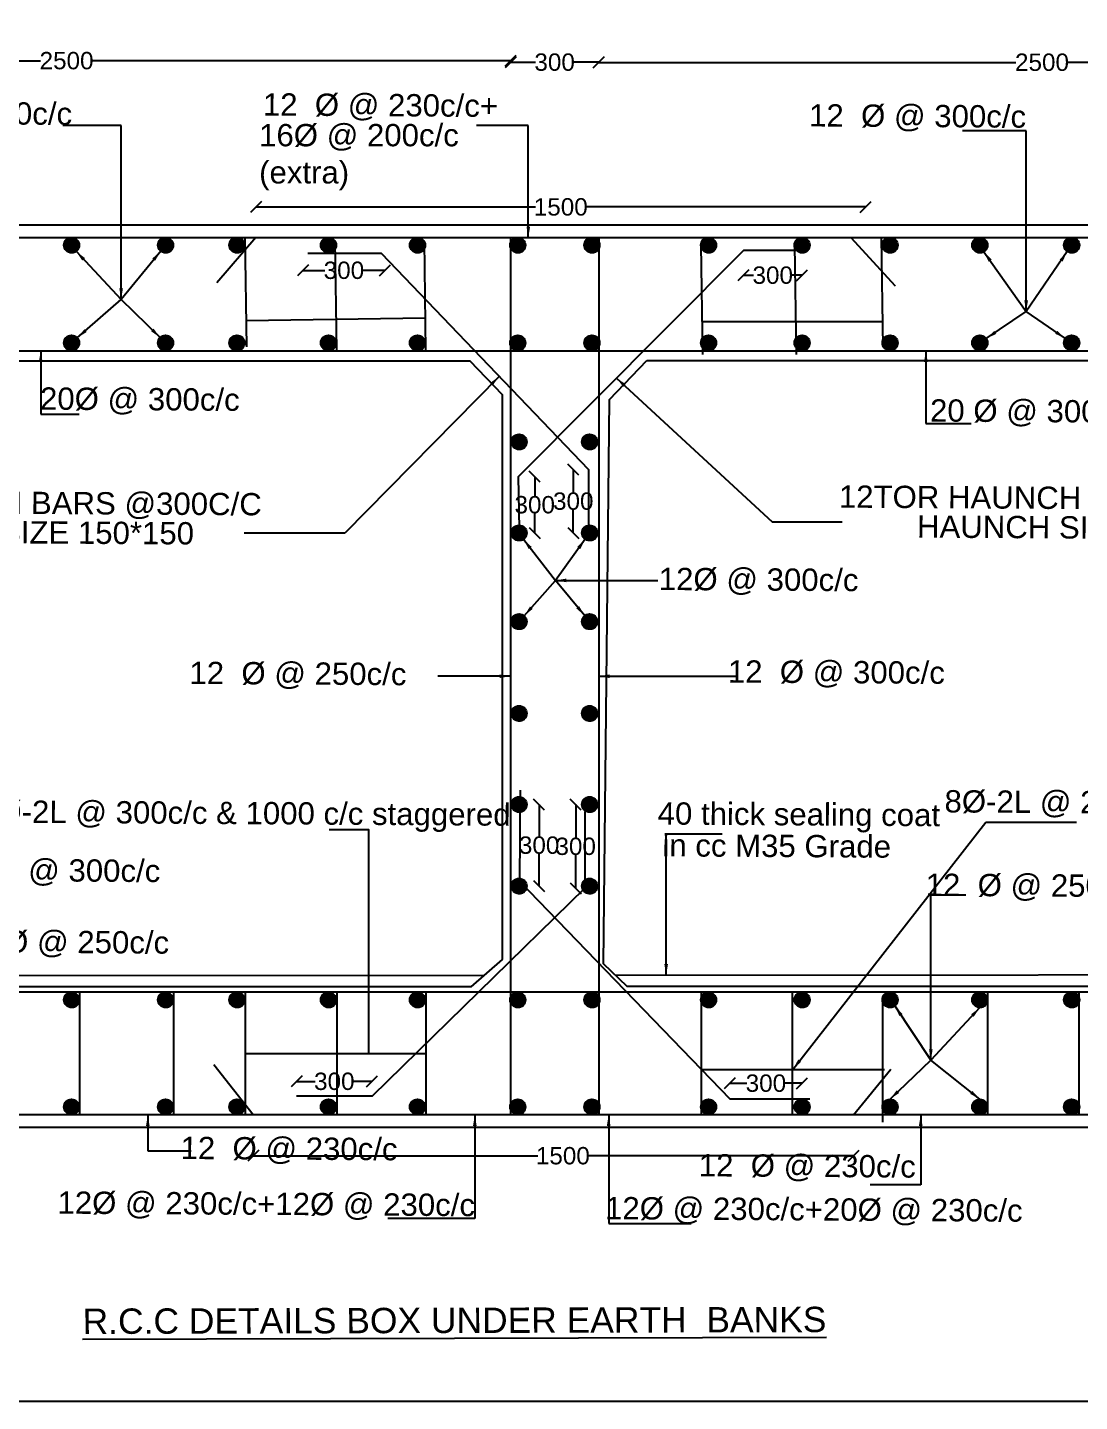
# Model space of a CAD drawing. Header units: millimetres. Extents: x 5124 to 6568637, y 2311 to 91879094.
# Drawn here: x 3689499 to 3698591, y 45934530 to 45946404 of the extents above; entities that cross this region are included whole.
import ezdxf

# ---------------------------------------------------------------- set-up
doc = ezdxf.new("R2010")
doc.units = ezdxf.units.MM
doc.header["$MEASUREMENT"] = 0
for name, color, linetype in [('DIMENSION', 7, 'Continuous'), ('DRAWING', 7, 'Continuous'), ('TEXT', 7, 'Continuous')]:
    doc.layers.add(name, color=color, linetype=linetype)
doc.styles.get("Standard").update_dxf_attribs({"font": 'arial.ttf', "height": 150})
doc.dimstyles.get("Standard").update_dxf_attribs({"dimtxt": 200, "dimasz": 110, "dimexe": 0.18, "dimexo": 0.0625, "dimgap": 0.09, "dimtad": 0, "dimtih": 1, "dimtoh": 1, "dimdec": 0, "dimzin": 0, "dimdsep": 46, "dimtxsty": 'Standard', "dimblk": 'OBLIQUE', "dimcen": 0.09, "dimse1": 1, "dimse2": 1, "dimadec": 0, "dimazin": 0, "dimtfac": 1, "dimtdec": 0, "dimtofl": 0, "dimtmove": 0, "dimatfit": 3, "dimfxl": 1, "dimtolj": 1, "dimtzin": 0, "dimarcsym": 0})

# ---------------------------------------------------------------- blocks, each defined once
blk = doc.blocks.new('_Oblique')
at = {"color": 0, "linetype": 'ByBlock', "lineweight": -2}
blk.add_line((-0.5, -0.5), (0.5, 0.5), dxfattribs=at)
blk = doc.blocks.new('*D100')
at = {"layer": 'Defpoints', "color": 0}
for p in [(3693674, 45946117), (3686000, 45944589), (3693674, 45944589)]:
    blk.add_point(p, dxfattribs=at)
at = {"layer": 'DIMENSION', "color": 0, "lineweight": -2}
for p, q in [((3686000, 45946117), (3689612, 45946117)), ((3693674, 45946117), (3690062, 45946117))]:
    blk.add_line(p, q, dxfattribs=at)
at = {"layer": 'DIMENSION', "color": 0, "lineweight": -2, "xscale": 95, "yscale": 95, "zscale": 95, "rotation": 180}
blk.add_blockref('_Oblique', (3686000, 45946117), dxfattribs=at)
at = {"layer": 'DIMENSION', "color": 0, "lineweight": -2, "xscale": 95, "yscale": 95, "zscale": 95}
blk.add_blockref('_Oblique', (3693674, 45946117), dxfattribs=at)
at = {"layer": 'DIMENSION', "color": 0, "insert": (3689837, 45946117), "char_height": 150, "attachment_point": 5}
blk.add_mtext('\\A1;2500', dxfattribs=at)
blk = doc.blocks.new('*D101')
at = {"layer": 'Defpoints', "color": 0}
for p in [(3694436, 45946104), (3693674, 45944589), (3694436, 45944589)]:
    blk.add_point(p, dxfattribs=at)
at = {"layer": 'DIMENSION', "color": 0, "lineweight": -2}
for p, q in [((3693674, 45946104), (3693889, 45946104)), ((3694436, 45946104), (3694220, 45946104))]:
    blk.add_line(p, q, dxfattribs=at)
at = {"layer": 'DIMENSION', "color": 0, "lineweight": -2, "xscale": 95, "yscale": 95, "zscale": 95, "rotation": 180}
blk.add_blockref('_Oblique', (3693674, 45946104), dxfattribs=at)
at = {"layer": 'DIMENSION', "color": 0, "lineweight": -2, "xscale": 95, "yscale": 95, "zscale": 95}
blk.add_blockref('_Oblique', (3694436, 45946104), dxfattribs=at)
at = {"layer": 'DIMENSION', "color": 0, "insert": (3694055, 45946104), "char_height": 150, "attachment_point": 5}
blk.add_mtext('\\A1;300', dxfattribs=at)
blk = doc.blocks.new('*D102')
at = {"layer": 'Defpoints', "color": 0}
for p in [(3702098, 45946103), (3702098, 45944589), (3694436, 45944555)]:
    blk.add_point(p, dxfattribs=at)
at = {"layer": 'DIMENSION', "color": 0, "lineweight": -2}
for p, q in [((3694436, 45946103), (3698042, 45946103)), ((3702098, 45946103), (3698492, 45946103))]:
    blk.add_line(p, q, dxfattribs=at)
at = {"layer": 'DIMENSION', "color": 0, "lineweight": -2, "xscale": 95, "yscale": 95, "zscale": 95, "rotation": 180}
blk.add_blockref('_Oblique', (3694436, 45946103), dxfattribs=at)
at = {"layer": 'DIMENSION', "color": 0, "lineweight": -2, "xscale": 95, "yscale": 95, "zscale": 95}
blk.add_blockref('_Oblique', (3702098, 45946103), dxfattribs=at)
at = {"layer": 'DIMENSION', "color": 0, "insert": (3698267, 45946103), "char_height": 150, "attachment_point": 5}
blk.add_mtext('\\A1;2500', dxfattribs=at)
blk = doc.blocks.new('*D103')
at = {"layer": 'Defpoints', "color": 0}
for p in [(3696742, 45944853), (3691474, 45944589), (3696742, 45944589)]:
    blk.add_point(p, dxfattribs=at)
at = {"layer": 'DIMENSION', "color": 0, "lineweight": -2}
for p, q in [((3691474, 45944853), (3693891, 45944853)), ((3696742, 45944853), (3694325, 45944853))]:
    blk.add_line(p, q, dxfattribs=at)
at = {"layer": 'DIMENSION', "color": 0, "lineweight": -2, "xscale": 95, "yscale": 95, "zscale": 95, "rotation": 180}
blk.add_blockref('_Oblique', (3691474, 45944853), dxfattribs=at)
at = {"layer": 'DIMENSION', "color": 0, "lineweight": -2, "xscale": 95, "yscale": 95, "zscale": 95}
blk.add_blockref('_Oblique', (3696742, 45944853), dxfattribs=at)
at = {"layer": 'DIMENSION', "color": 0, "insert": (3694108, 45944853), "char_height": 150, "attachment_point": 5}
blk.add_mtext('\\A1;1500', dxfattribs=at)
blk = doc.blocks.new('*D104')
at = {"layer": 'Defpoints', "color": 0}
for p in [(3695686, 45944478), (3696194, 45944457), (3695686, 45944263)]:
    blk.add_point(p, dxfattribs=at)
at = {"layer": 'DIMENSION', "color": 0, "lineweight": -2}
for p, q in [((3695686, 45944263), (3695775, 45944263)), ((3696194, 45944263), (3696106, 45944263))]:
    blk.add_line(p, q, dxfattribs=at)
at = {"layer": 'DIMENSION', "color": 0, "lineweight": -2, "xscale": 95, "yscale": 95, "zscale": 95, "rotation": 180}
blk.add_blockref('_Oblique', (3695686, 45944263), dxfattribs=at)
at = {"layer": 'DIMENSION', "color": 0, "lineweight": -2, "xscale": 95, "yscale": 95, "zscale": 95}
blk.add_blockref('_Oblique', (3696194, 45944263), dxfattribs=at)
at = {"layer": 'DIMENSION', "color": 0, "insert": (3695940, 45944263), "char_height": 150, "attachment_point": 5}
blk.add_mtext('\\A1;300', dxfattribs=at)
blk = doc.blocks.new('*D105')
at = {"layer": 'Defpoints', "color": 0}
for p in [(3691879, 45944443), (3692590, 45944417), (3692590, 45944305)]:
    blk.add_point(p, dxfattribs=at)
at = {"layer": 'DIMENSION', "color": 0, "lineweight": -2}
for p, q in [((3691879, 45944305), (3692069, 45944305)), ((3692590, 45944305), (3692400, 45944305))]:
    blk.add_line(p, q, dxfattribs=at)
at = {"layer": 'DIMENSION', "color": 0, "lineweight": -2, "xscale": 95, "yscale": 95, "zscale": 95, "rotation": 180}
blk.add_blockref('_Oblique', (3691879, 45944305), dxfattribs=at)
at = {"layer": 'DIMENSION', "color": 0, "lineweight": -2, "xscale": 95, "yscale": 95, "zscale": 95}
blk.add_blockref('_Oblique', (3692590, 45944305), dxfattribs=at)
at = {"layer": 'DIMENSION', "color": 0, "insert": (3692234, 45944305), "char_height": 150, "attachment_point": 5}
blk.add_mtext('\\A1;300', dxfattribs=at)
blk = doc.blocks.new('*D110')
at = {"layer": 'Defpoints', "color": 0}
for p in [(3691825, 45937296), (3691825, 45937168), (3692477, 45937168)]:
    blk.add_point(p, dxfattribs=at)
at = {"layer": 'DIMENSION', "color": 0, "lineweight": -2}
for p, q in [((3691825, 45937296), (3691985, 45937296)), ((3692477, 45937296), (3692316, 45937296))]:
    blk.add_line(p, q, dxfattribs=at)
at = {"layer": 'DIMENSION', "color": 0, "lineweight": -2, "xscale": 95, "yscale": 95, "zscale": 95, "rotation": 180}
blk.add_blockref('_Oblique', (3691825, 45937296), dxfattribs=at)
at = {"layer": 'DIMENSION', "color": 0, "lineweight": -2, "xscale": 95, "yscale": 95, "zscale": 95}
blk.add_blockref('_Oblique', (3692477, 45937296), dxfattribs=at)
at = {"layer": 'DIMENSION', "color": 0, "insert": (3692151, 45937296), "char_height": 150, "attachment_point": 5}
blk.add_mtext('\\A1;300', dxfattribs=at)
blk = doc.blocks.new('*D111')
at = {"layer": 'Defpoints', "color": 0}
for p in [(3693747, 45939689), (3693747, 45938984), (3693921, 45938984)]:
    blk.add_point(p, dxfattribs=at)
at = {"layer": 'DIMENSION', "color": 0, "lineweight": -2}
for p, q in [((3693921, 45939689), (3693921, 45939413)), ((3693921, 45938984), (3693921, 45939260))]:
    blk.add_line(p, q, dxfattribs=at)
at = {"layer": 'DIMENSION', "color": 0, "lineweight": -2, "xscale": 95, "yscale": 95, "zscale": 95}
for p, rotation in [((3693921, 45939689), 90), ((3693921, 45938984), 270)]:
    blk.add_blockref('_Oblique', p, dxfattribs=dict(at, rotation=rotation))
at = {"layer": 'DIMENSION', "color": 0, "insert": (3693921, 45939337), "char_height": 150, "attachment_point": 5}
blk.add_mtext('\\A1;300', dxfattribs=at)
blk = doc.blocks.new('*D112')
at = {"layer": 'Defpoints', "color": 0}
for p in [(3694237, 45939689), (3694358, 45939689), (3694317, 45938965)]:
    blk.add_point(p, dxfattribs=at)
at = {"layer": 'DIMENSION', "color": 0, "lineweight": -2}
for p, q in [((3694237, 45939689), (3694237, 45939404)), ((3694237, 45938965), (3694237, 45939251))]:
    blk.add_line(p, q, dxfattribs=at)
at = {"layer": 'DIMENSION', "color": 0, "lineweight": -2, "xscale": 95, "yscale": 95, "zscale": 95}
for p, rotation in [((3694237, 45939689), 90), ((3694237, 45938965), 270)]:
    blk.add_blockref('_Oblique', p, dxfattribs=dict(at, rotation=rotation))
at = {"layer": 'DIMENSION', "color": 0, "insert": (3694237, 45939327), "char_height": 150, "attachment_point": 5}
blk.add_mtext('\\A1;300', dxfattribs=at)
blk = doc.blocks.new('*D113')
at = {"layer": 'Defpoints', "color": 0}
for p in [(3693741, 45942522), (3693883, 45942522), (3693747, 45942036)]:
    blk.add_point(p, dxfattribs=at)
at = {"layer": 'DIMENSION', "color": 0, "lineweight": -2}
for p, q in [((3693883, 45942522), (3693883, 45942356)), ((3693883, 45942036), (3693883, 45942202))]:
    blk.add_line(p, q, dxfattribs=at)
at = {"layer": 'DIMENSION', "color": 0, "lineweight": -2, "xscale": 95, "yscale": 95, "zscale": 95}
for p, rotation in [((3693883, 45942522), 90), ((3693883, 45942036), 270)]:
    blk.add_blockref('_Oblique', p, dxfattribs=dict(at, rotation=rotation))
at = {"layer": 'DIMENSION', "color": 0, "insert": (3693883, 45942279), "char_height": 150, "attachment_point": 5}
blk.add_mtext('\\A1;300', dxfattribs=at)
blk = doc.blocks.new('*D114')
at = {"layer": 'Defpoints', "color": 0}
for p in [(3694347, 45942583), (3694216, 45942036), (3694358, 45942036)]:
    blk.add_point(p, dxfattribs=at)
at = {"layer": 'DIMENSION', "color": 0, "lineweight": -2}
for p, q in [((3694216, 45942583), (3694216, 45942386)), ((3694216, 45942036), (3694216, 45942233))]:
    blk.add_line(p, q, dxfattribs=at)
at = {"layer": 'DIMENSION', "color": 0, "lineweight": -2, "xscale": 95, "yscale": 95, "zscale": 95}
for p, rotation in [((3694216, 45942583), 90), ((3694216, 45942036), 270)]:
    blk.add_blockref('_Oblique', p, dxfattribs=dict(at, rotation=rotation))
at = {"layer": 'DIMENSION', "color": 0, "insert": (3694216, 45942310), "char_height": 150, "attachment_point": 5}
blk.add_mtext('\\A1;300', dxfattribs=at)
blk = doc.blocks.new('*D121')
at = {"layer": 'Defpoints', "color": 0}
for p in [(3691451, 45937006), (3696639, 45937006), (3696639, 45936653)]:
    blk.add_point(p, dxfattribs=at)
at = {"layer": 'DIMENSION', "color": 0, "lineweight": -2}
for p, q in [((3691451, 45936653), (3693909, 45936653)), ((3696639, 45936653), (3694343, 45936653))]:
    blk.add_line(p, q, dxfattribs=at)
at = {"layer": 'DIMENSION', "color": 0, "lineweight": -2, "xscale": 95, "yscale": 95, "zscale": 95, "rotation": 180}
blk.add_blockref('_Oblique', (3691451, 45936653), dxfattribs=at)
at = {"layer": 'DIMENSION', "color": 0, "lineweight": -2, "xscale": 95, "yscale": 95, "zscale": 95}
blk.add_blockref('_Oblique', (3696639, 45936653), dxfattribs=at)
at = {"layer": 'DIMENSION', "color": 0, "insert": (3694126, 45936653), "char_height": 150, "attachment_point": 5}
blk.add_mtext('\\A1;1500', dxfattribs=at)
blk = doc.blocks.new('*D122')
at = {"layer": 'Defpoints', "color": 0}
for p in [(3696194, 45937280), (3695568, 45937146), (3696194, 45937142)]:
    blk.add_point(p, dxfattribs=at)
at = {"layer": 'DIMENSION', "color": 0, "lineweight": -2}
for p, q in [((3695568, 45937280), (3695716, 45937280)), ((3696194, 45937280), (3696047, 45937280))]:
    blk.add_line(p, q, dxfattribs=at)
at = {"layer": 'DIMENSION', "color": 0, "lineweight": -2, "xscale": 95, "yscale": 95, "zscale": 95, "rotation": 180}
blk.add_blockref('_Oblique', (3695568, 45937280), dxfattribs=at)
at = {"layer": 'DIMENSION', "color": 0, "lineweight": -2, "xscale": 95, "yscale": 95, "zscale": 95}
blk.add_blockref('_Oblique', (3696194, 45937280), dxfattribs=at)
at = {"layer": 'DIMENSION', "color": 0, "insert": (3695881, 45937280), "char_height": 150, "attachment_point": 5}
blk.add_mtext('\\A1;300', dxfattribs=at)

msp = doc.modelspace()

# ---------------------------------------------------------------- hatches: boundary and pattern name
at = {"layer": 'DRAWING'}
h = msp.add_hatch(dxfattribs=at)
h.set_pattern_fill('ANSI31', color=256, scale=0.876398, style=0)
h.set_pattern_definition([(45, (540004.77202, 5678433.14247), (-0.0774633425862, 0.0774633425862), [])])
h.paths.add_polyline_path([(3689946.5, 45944523.1, 0.9586945), (3689814, 45944528.7), (3689814, 45944517.5, 0.9586945)])
h = msp.add_hatch(dxfattribs=at)
h.set_pattern_fill('ANSI31', color=256, scale=0.876398, style=0)
h.set_pattern_definition([(45, (540817.26025, 5678433.14247), (-0.0774633425862, 0.0774633425862), [])])
h.paths.add_polyline_path([(3690759, 45944523.1, 0.9586945), (3690626.5, 45944528.7), (3690626.5, 45944517.5, 0.9586945)])
h = msp.add_hatch(dxfattribs=at)
h.set_pattern_fill('ANSI31', color=256, scale=0.876398, style=0)
h.set_pattern_definition([(45, (541434.11709, 5678433.14247), (-0.0774633425862, 0.0774633425862), [])])
h.paths.add_polyline_path([(3691375.9, 45944523.1, 0.9586945), (3691243.4, 45944528.7), (3691243.4, 45944517.5, 0.9586945)])
h = msp.add_hatch(dxfattribs=at)
h.set_pattern_fill('ANSI31', color=256, scale=0.876398, style=0)
h.set_pattern_definition([(45, (542225.50659, 5678433.14247), (-0.0774633425862, 0.0774633425862), [])])
h.paths.add_polyline_path([(3692167.3, 45944523.1, 0.9586945), (3692034.7, 45944528.7), (3692034.7, 45944517.5, 0.9586945)])
h = msp.add_hatch(dxfattribs=at)
h.set_pattern_fill('ANSI31', color=256, scale=0.876398, style=0)
h.set_pattern_definition([(45, (542994.42407, 5678433.14247), (-0.0774633425862, 0.0774633425862), [])])
h.paths.add_polyline_path([(3692936.2, 45944523.1, 0.9586945), (3692803.7, 45944528.7), (3692803.7, 45944517.5, 0.9586945)])
h = msp.add_hatch(dxfattribs=at)
h.set_pattern_fill('ANSI31', color=256, scale=0.876398, style=0)
h.set_pattern_definition([(45, (543861.09483, 5678433.14247), (-0.0774633425862, 0.0774633425862), [])])
h.paths.add_polyline_path([(3693802.9, 45944523.1, 0.9586945), (3693670.3, 45944528.7), (3693670.3, 45944517.5, 0.9586945)])
h = msp.add_hatch(dxfattribs=at)
h.set_pattern_fill('ANSI31', color=256, scale=0.876398, style=0)
h.set_pattern_definition([(45, (544502.04667, 5678433.14247), (-0.0774633425862, 0.0774633425862), [])])
h.paths.add_polyline_path([(3694443.8, 45944523.1, 0.9586945), (3694311.3, 45944528.7), (3694311.3, 45944517.5, 0.9586945)])
h = msp.add_hatch(dxfattribs=at)
h.set_pattern_fill('ANSI31', color=256, scale=0.876398, style=0)
h.set_pattern_definition([(45, (545509.79174, 5678433.14247), (-0.0774633425862, 0.0774633425862), [])])
h.paths.add_polyline_path([(3695451.6, 45944523.1, 0.9586945), (3695319, 45944528.7), (3695319, 45944517.5, 0.9586945)])
h = msp.add_hatch(dxfattribs=at)
h.set_pattern_fill('ANSI31', color=256, scale=0.876398, style=0)
h.set_pattern_definition([(45, (546318.53463, 5678433.14247), (-0.0774633425862, 0.0774633425862), [])])
h.paths.add_polyline_path([(3696260.3, 45944523.1, 0.9586945), (3696127.8, 45944528.7), (3696127.8, 45944517.5, 0.9586945)])
h = msp.add_hatch(dxfattribs=at)
h.set_pattern_fill('ANSI31', color=256, scale=0.876398, style=0)
h.set_pattern_definition([(45, (547078.08878, 5678433.14247), (-0.0774633425862, 0.0774633425862), [])])
h.paths.add_polyline_path([(3697019.9, 45944523.1, 0.9586945), (3696887.3, 45944528.7), (3696887.3, 45944517.5, 0.9586945)])
h = msp.add_hatch(dxfattribs=at)
h.set_pattern_fill('ANSI31', color=256, scale=0.876398, style=0)
h.set_pattern_definition([(45, (547854.37209, 5678433.14247), (-0.0774633425862, 0.0774633425862), [])])
h.paths.add_polyline_path([(3697796.1, 45944523.1, 0.9586945), (3697663.6, 45944528.7), (3697663.6, 45944517.5, 0.9586945)])
h = msp.add_hatch(dxfattribs=at)
h.set_pattern_fill('ANSI31', color=256, scale=0.876398, style=0)
h.set_pattern_definition([(45, (548647.88395, 5678433.14247), (-0.0774633425862, 0.0774633425862), [])])
h.paths.add_polyline_path([(3698589.7, 45944523.1, 0.9586945), (3698457.1, 45944528.7), (3698457.1, 45944517.5, 0.9586945)])
h = msp.add_hatch(dxfattribs=at)
h.set_pattern_fill('ANSI31', color=256, scale=0.876398, style=0)
h.set_pattern_definition([(45, (540004.77202, 5677588.41509), (-0.0774633425862, 0.0774633425862), [])])
h.paths.add_polyline_path([(3689946.5, 45943678.3, 0.9586945), (3689814, 45943683.9), (3689814, 45943672.8, 0.9586945)])
h = msp.add_hatch(dxfattribs=at)
h.set_pattern_fill('ANSI31', color=256, scale=0.876398, style=0)
h.set_pattern_definition([(45, (540817.26025, 5677588.41509), (-0.0774633425862, 0.0774633425862), [])])
h.paths.add_polyline_path([(3690759, 45943678.3, 0.9586945), (3690626.5, 45943683.9), (3690626.5, 45943672.8, 0.9586945)])
h = msp.add_hatch(dxfattribs=at)
h.set_pattern_fill('ANSI31', color=256, scale=0.876398, style=0)
h.set_pattern_definition([(45, (541434.11709, 5677588.41509), (-0.0774633425862, 0.0774633425862), [])])
h.paths.add_polyline_path([(3691375.9, 45943678.3, 0.9586945), (3691243.4, 45943683.9), (3691243.4, 45943672.8, 0.9586945)])
h = msp.add_hatch(dxfattribs=at)
h.set_pattern_fill('ANSI31', color=256, scale=0.876398, style=0)
h.set_pattern_definition([(45, (542225.50659, 5677588.41509), (-0.0774633425862, 0.0774633425862), [])])
h.paths.add_polyline_path([(3692167.3, 45943678.3, 0.9586945), (3692034.7, 45943683.9), (3692034.7, 45943672.8, 0.9586945)])
h = msp.add_hatch(dxfattribs=at)
h.set_pattern_fill('ANSI31', color=256, scale=0.876398, style=0)
h.set_pattern_definition([(45, (542994.42407, 5677588.41509), (-0.0774633425862, 0.0774633425862), [])])
h.paths.add_polyline_path([(3692936.2, 45943678.3, 0.9586945), (3692803.7, 45943683.9), (3692803.7, 45943672.8, 0.9586945)])
h = msp.add_hatch(dxfattribs=at)
h.set_pattern_fill('ANSI31', color=256, scale=0.876398, style=0)
h.set_pattern_definition([(45, (543861.09483, 5677588.41509), (-0.0774633425862, 0.0774633425862), [])])
h.paths.add_polyline_path([(3693802.9, 45943678.3, 0.9586945), (3693670.3, 45943683.9), (3693670.3, 45943672.8, 0.9586945)])
h = msp.add_hatch(dxfattribs=at)
h.set_pattern_fill('ANSI31', color=256, scale=0.876398, style=0)
h.set_pattern_definition([(45, (544502.04667, 5677588.41509), (-0.0774633425862, 0.0774633425862), [])])
h.paths.add_polyline_path([(3694443.8, 45943678.3, 0.9586945), (3694311.3, 45943683.9), (3694311.3, 45943672.8, 0.9586945)])
h = msp.add_hatch(dxfattribs=at)
h.set_pattern_fill('ANSI31', color=256, scale=0.876398, style=0)
h.set_pattern_definition([(45, (545509.79174, 5677588.41509), (-0.0774633425862, 0.0774633425862), [])])
h.paths.add_polyline_path([(3695451.6, 45943678.3, 0.9586945), (3695319, 45943683.9), (3695319, 45943672.8, 0.9586945)])
h = msp.add_hatch(dxfattribs=at)
h.set_pattern_fill('ANSI31', color=256, scale=0.876398, style=0)
h.set_pattern_definition([(45, (546318.53463, 5677588.41509), (-0.0774633425862, 0.0774633425862), [])])
h.paths.add_polyline_path([(3696260.3, 45943678.3, 0.9586945), (3696127.8, 45943683.9), (3696127.8, 45943672.8, 0.9586945)])
h = msp.add_hatch(dxfattribs=at)
h.set_pattern_fill('ANSI31', color=256, scale=0.876398, style=0)
h.set_pattern_definition([(45, (547078.08878, 5677588.41509), (-0.0774633425862, 0.0774633425862), [])])
h.paths.add_polyline_path([(3697019.9, 45943678.3, 0.9586945), (3696887.3, 45943683.9), (3696887.3, 45943672.8, 0.9586945)])
h = msp.add_hatch(dxfattribs=at)
h.set_pattern_fill('ANSI31', color=256, scale=0.876398, style=0)
h.set_pattern_definition([(45, (547854.37209, 5677588.41509), (-0.0774633425862, 0.0774633425862), [])])
h.paths.add_polyline_path([(3697796.1, 45943678.3, 0.9586945), (3697663.6, 45943683.9), (3697663.6, 45943672.8, 0.9586945)])
h = msp.add_hatch(dxfattribs=at)
h.set_pattern_fill('ANSI31', color=256, scale=0.876398, style=0)
h.set_pattern_definition([(45, (548647.88395, 5677588.41509), (-0.0774633425862, 0.0774633425862), [])])
h.paths.add_polyline_path([(3698589.7, 45943678.3, 0.9586945), (3698457.1, 45943683.9), (3698457.1, 45943672.8, 0.9586945)])
h = msp.add_hatch(dxfattribs=at)
h.set_pattern_fill('ANSI31', color=256, scale=0.876398, style=0)
h.set_pattern_definition([(45, (543872.06028, 5676732.88544), (-0.0774633425862, 0.0774633425862), [])])
h.paths.add_polyline_path([(3693813.8, 45942822.8, 0.9586945), (3693681.3, 45942828.4), (3693681.3, 45942817.2, 0.9586945)])
h = msp.add_hatch(dxfattribs=at)
h.set_pattern_fill('ANSI31', color=256, scale=0.876398, style=0)
h.set_pattern_definition([(45, (544482.30037, 5676732.88544), (-0.0774633425862, 0.0774633425862), [])])
h.paths.add_polyline_path([(3694424.1, 45942822.8, 0.9586945), (3694291.5, 45942828.4), (3694291.5, 45942817.2, 0.9586945)])
h = msp.add_hatch(dxfattribs=at)
h.set_pattern_fill('ANSI31', color=256, scale=0.876398, style=0)
h.set_pattern_definition([(45, (543872.06028, 5675945.96259), (-0.0774633425862, 0.0774633425862), [])])
h.paths.add_polyline_path([(3693813.8, 45942035.9, 0.9586945), (3693681.3, 45942041.5), (3693681.3, 45942030.3, 0.9586945)])
h = msp.add_hatch(dxfattribs=at)
h.set_pattern_fill('ANSI31', color=256, scale=0.876398, style=0)
h.set_pattern_definition([(45, (544482.30037, 5675945.96259), (-0.0774633425862, 0.0774633425862), [])])
h.paths.add_polyline_path([(3694424.1, 45942035.9, 0.9586945), (3694291.5, 45942041.5), (3694291.5, 45942030.3, 0.9586945)])
h = msp.add_hatch(dxfattribs=at)
h.set_pattern_fill('ANSI31', color=256, scale=0.876398, style=0)
h.set_pattern_definition([(45, (543872.06028, 5675179.47704), (-0.0774633425862, 0.0774633425862), [])])
h.paths.add_polyline_path([(3693813.8, 45941269.4, 0.9586945), (3693681.3, 45941275), (3693681.3, 45941263.8, 0.9586945)])
h = msp.add_hatch(dxfattribs=at)
h.set_pattern_fill('ANSI31', color=256, scale=0.876398, style=0)
h.set_pattern_definition([(45, (544482.30037, 5675179.47704), (-0.0774633425862, 0.0774633425862), [])])
h.paths.add_polyline_path([(3694424.1, 45941269.4, 0.9586945), (3694291.5, 45941275), (3694291.5, 45941263.8, 0.9586945)])
h = msp.add_hatch(dxfattribs=at)
h.set_pattern_fill('ANSI31', color=256, scale=0.876398, style=0)
h.set_pattern_definition([(45, (543872.06028, 5674386.24352), (-0.0774633425862, 0.0774633425862), [])])
h.paths.add_polyline_path([(3693813.8, 45940476.2, 0.9586945), (3693681.3, 45940481.8), (3693681.3, 45940470.6, 0.9586945)])
h = msp.add_hatch(dxfattribs=at)
h.set_pattern_fill('ANSI31', color=256, scale=0.876398, style=0)
h.set_pattern_definition([(45, (544482.30037, 5674386.24352), (-0.0774633425862, 0.0774633425862), [])])
h.paths.add_polyline_path([(3694424.1, 45940476.2, 0.9586945), (3694291.5, 45940481.8), (3694291.5, 45940470.6, 0.9586945)])
h = msp.add_hatch(dxfattribs=at)
h.set_pattern_fill('ANSI31', color=256, scale=0.876398, style=0)
h.set_pattern_definition([(45, (543872.06028, 5673599.37856), (-0.0774633425862, 0.0774633425862), [])])
h.paths.add_polyline_path([(3693813.8, 45939689.3, 0.9586945), (3693681.3, 45939694.9), (3693681.3, 45939683.7, 0.9586945)])
h = msp.add_hatch(dxfattribs=at)
h.set_pattern_fill('ANSI31', color=256, scale=0.876398, style=0)
h.set_pattern_definition([(45, (544482.30037, 5673599.37856), (-0.0774633425862, 0.0774633425862), [])])
h.paths.add_polyline_path([(3694424.1, 45939689.3, 0.9586945), (3694291.5, 45939694.9), (3694291.5, 45939683.7, 0.9586945)])
h = msp.add_hatch(dxfattribs=at)
h.set_pattern_fill('ANSI31', color=256, scale=0.876398, style=0)
h.set_pattern_definition([(45, (543872.06028, 5672894.20491), (-0.0774633425862, 0.0774633425862), [])])
h.paths.add_polyline_path([(3693813.8, 45938984.1, 0.9586945), (3693681.3, 45938989.7), (3693681.3, 45938978.5, 0.9586945)])
h = msp.add_hatch(dxfattribs=at)
h.set_pattern_fill('ANSI31', color=256, scale=0.876398, style=0)
h.set_pattern_definition([(45, (544482.30037, 5672894.20491), (-0.0774633425862, 0.0774633425862), [])])
h.paths.add_polyline_path([(3694424.1, 45938984.1, 0.9586945), (3694291.5, 45938989.7), (3694291.5, 45938978.5, 0.9586945)])
h = msp.add_hatch(dxfattribs=at)
h.set_pattern_fill('ANSI31', color=256, scale=0.876398, style=0)
h.set_pattern_definition([(45, (540004.77202, 5671910.72503), (-0.0774633425862, 0.0774633425862), [])])
h.paths.add_polyline_path([(3689946.5, 45938000.7, 0.9586945), (3689814, 45938006.3), (3689814, 45937995.1, 0.9586945)])
h = msp.add_hatch(dxfattribs=at)
h.set_pattern_fill('ANSI31', color=256, scale=0.876398, style=0)
h.set_pattern_definition([(45, (540817.26025, 5671910.72503), (-0.0774633425862, 0.0774633425862), [])])
h.paths.add_polyline_path([(3690759, 45938000.7, 0.9586945), (3690626.5, 45938006.3), (3690626.5, 45937995.1, 0.9586945)])
h = msp.add_hatch(dxfattribs=at)
h.set_pattern_fill('ANSI31', color=256, scale=0.876398, style=0)
h.set_pattern_definition([(45, (541434.11709, 5671910.72503), (-0.0774633425862, 0.0774633425862), [])])
h.paths.add_polyline_path([(3691375.9, 45938000.7, 0.9586945), (3691243.4, 45938006.3), (3691243.4, 45937995.1, 0.9586945)])
h = msp.add_hatch(dxfattribs=at)
h.set_pattern_fill('ANSI31', color=256, scale=0.876398, style=0)
h.set_pattern_definition([(45, (542225.50659, 5671910.72503), (-0.0774633425862, 0.0774633425862), [])])
h.paths.add_polyline_path([(3692167.3, 45938000.7, 0.9586945), (3692034.7, 45938006.3), (3692034.7, 45937995.1, 0.9586945)])
h = msp.add_hatch(dxfattribs=at)
h.set_pattern_fill('ANSI31', color=256, scale=0.876398, style=0)
h.set_pattern_definition([(45, (542994.42407, 5671910.72503), (-0.0774633425862, 0.0774633425862), [])])
h.paths.add_polyline_path([(3692936.2, 45938000.7, 0.9586945), (3692803.7, 45938006.3), (3692803.7, 45937995.1, 0.9586945)])
h = msp.add_hatch(dxfattribs=at)
h.set_pattern_fill('ANSI31', color=256, scale=0.876398, style=0)
h.set_pattern_definition([(45, (543861.09483, 5671910.72503), (-0.0774633425862, 0.0774633425862), [])])
h.paths.add_polyline_path([(3693802.9, 45938000.7, 0.9586945), (3693670.3, 45938006.3), (3693670.3, 45937995.1, 0.9586945)])
h = msp.add_hatch(dxfattribs=at)
h.set_pattern_fill('ANSI31', color=256, scale=0.876398, style=0)
h.set_pattern_definition([(45, (544502.04667, 5671910.72503), (-0.0774633425862, 0.0774633425862), [])])
h.paths.add_polyline_path([(3694443.8, 45938000.7, 0.9586945), (3694311.3, 45938006.3), (3694311.3, 45937995.1, 0.9586945)])
h = msp.add_hatch(dxfattribs=at)
h.set_pattern_fill('ANSI31', color=256, scale=0.876398, style=0)
h.set_pattern_definition([(45, (545509.79174, 5671910.72503), (-0.0774633425862, 0.0774633425862), [])])
h.paths.add_polyline_path([(3695451.6, 45938000.7, 0.9586945), (3695319, 45938006.3), (3695319, 45937995.1, 0.9586945)])
h = msp.add_hatch(dxfattribs=at)
h.set_pattern_fill('ANSI31', color=256, scale=0.876398, style=0)
h.set_pattern_definition([(45, (546318.53463, 5671910.72503), (-0.0774633425862, 0.0774633425862), [])])
h.paths.add_polyline_path([(3696260.3, 45938000.7, 0.9586945), (3696127.8, 45938006.3), (3696127.8, 45937995.1, 0.9586945)])
h = msp.add_hatch(dxfattribs=at)
h.set_pattern_fill('ANSI31', color=256, scale=0.876398, style=0)
h.set_pattern_definition([(45, (547078.08878, 5671910.72503), (-0.0774633425862, 0.0774633425862), [])])
h.paths.add_polyline_path([(3697019.9, 45938000.7, 0.9586945), (3696887.3, 45938006.3), (3696887.3, 45937995.1, 0.9586945)])
h = msp.add_hatch(dxfattribs=at)
h.set_pattern_fill('ANSI31', color=256, scale=0.876398, style=0)
h.set_pattern_definition([(45, (547854.37209, 5671910.72503), (-0.0774633425862, 0.0774633425862), [])])
h.paths.add_polyline_path([(3697796.1, 45938000.7, 0.9586945), (3697663.6, 45938006.3), (3697663.6, 45937995.1, 0.9586945)])
h = msp.add_hatch(dxfattribs=at)
h.set_pattern_fill('ANSI31', color=256, scale=0.876398, style=0)
h.set_pattern_definition([(45, (548647.88395, 5671910.72503), (-0.0774633425862, 0.0774633425862), [])])
h.paths.add_polyline_path([(3698589.7, 45938000.7, 0.9586945), (3698457.1, 45938006.3), (3698457.1, 45937995.1, 0.9586945)])
h = msp.add_hatch(dxfattribs=at)
h.set_pattern_fill('ANSI31', color=256, scale=0.876398, style=0)
h.set_pattern_definition([(45, (540004.77202, 5670985.95173), (-0.0774633425862, 0.0774633425862), [])])
h.paths.add_polyline_path([(3689946.5, 45937075.9, 0.9586945), (3689814, 45937081.5), (3689814, 45937070.3, 0.9586945)])
h = msp.add_hatch(dxfattribs=at)
h.set_pattern_fill('ANSI31', color=256, scale=0.876398, style=0)
h.set_pattern_definition([(45, (540817.26025, 5670985.95173), (-0.0774633425862, 0.0774633425862), [])])
h.paths.add_polyline_path([(3690759, 45937075.9, 0.9586945), (3690626.5, 45937081.5), (3690626.5, 45937070.3, 0.9586945)])
h = msp.add_hatch(dxfattribs=at)
h.set_pattern_fill('ANSI31', color=256, scale=0.876398, style=0)
h.set_pattern_definition([(45, (541434.11709, 5670985.95173), (-0.0774633425862, 0.0774633425862), [])])
h.paths.add_polyline_path([(3691375.9, 45937075.9, 0.9586945), (3691243.4, 45937081.5), (3691243.4, 45937070.3, 0.9586945)])
h = msp.add_hatch(dxfattribs=at)
h.set_pattern_fill('ANSI31', color=256, scale=0.876398, style=0)
h.set_pattern_definition([(45, (542225.50659, 5670985.95173), (-0.0774633425862, 0.0774633425862), [])])
h.paths.add_polyline_path([(3692167.3, 45937075.9, 0.9586945), (3692034.7, 45937081.5), (3692034.7, 45937070.3, 0.9586945)])
h = msp.add_hatch(dxfattribs=at)
h.set_pattern_fill('ANSI31', color=256, scale=0.876398, style=0)
h.set_pattern_definition([(45, (542994.42407, 5670985.95173), (-0.0774633425862, 0.0774633425862), [])])
h.paths.add_polyline_path([(3692936.2, 45937075.9, 0.9586945), (3692803.7, 45937081.5), (3692803.7, 45937070.3, 0.9586945)])
h = msp.add_hatch(dxfattribs=at)
h.set_pattern_fill('ANSI31', color=256, scale=0.876398, style=0)
h.set_pattern_definition([(45, (543861.09483, 5670985.95173), (-0.0774633425862, 0.0774633425862), [])])
h.paths.add_polyline_path([(3693802.9, 45937075.9, 0.9586945), (3693670.3, 45937081.5), (3693670.3, 45937070.3, 0.9586945)])
h = msp.add_hatch(dxfattribs=at)
h.set_pattern_fill('ANSI31', color=256, scale=0.876398, style=0)
h.set_pattern_definition([(45, (544502.04667, 5670985.95173), (-0.0774633425862, 0.0774633425862), [])])
h.paths.add_polyline_path([(3694443.8, 45937075.9, 0.9586945), (3694311.3, 45937081.5), (3694311.3, 45937070.3, 0.9586945)])
h = msp.add_hatch(dxfattribs=at)
h.set_pattern_fill('ANSI31', color=256, scale=0.876398, style=0)
h.set_pattern_definition([(45, (545509.79174, 5670985.95173), (-0.0774633425862, 0.0774633425862), [])])
h.paths.add_polyline_path([(3695451.6, 45937075.9, 0.9586945), (3695319, 45937081.5), (3695319, 45937070.3, 0.9586945)])
h = msp.add_hatch(dxfattribs=at)
h.set_pattern_fill('ANSI31', color=256, scale=0.876398, style=0)
h.set_pattern_definition([(45, (546318.53463, 5670985.95173), (-0.0774633425862, 0.0774633425862), [])])
h.paths.add_polyline_path([(3696260.3, 45937075.9, 0.9586945), (3696127.8, 45937081.5), (3696127.8, 45937070.3, 0.9586945)])
h = msp.add_hatch(dxfattribs=at)
h.set_pattern_fill('ANSI31', color=256, scale=0.876398, style=0)
h.set_pattern_definition([(45, (547078.08878, 5670985.95173), (-0.0774633425862, 0.0774633425862), [])])
h.paths.add_polyline_path([(3697019.9, 45937075.9, 0.9586945), (3696887.3, 45937081.5), (3696887.3, 45937070.3, 0.9586945)])
h = msp.add_hatch(dxfattribs=at)
h.set_pattern_fill('ANSI31', color=256, scale=0.876398, style=0)
h.set_pattern_definition([(45, (547854.37209, 5670985.95173), (-0.0774633425862, 0.0774633425862), [])])
h.paths.add_polyline_path([(3697796.1, 45937075.9, 0.9586945), (3697663.6, 45937081.5), (3697663.6, 45937070.3, 0.9586945)])
h = msp.add_hatch(dxfattribs=at)
h.set_pattern_fill('ANSI31', color=256, scale=0.876398, style=0)
h.set_pattern_definition([(45, (548647.88395, 5670985.95173), (-0.0774633425862, 0.0774633425862), [])])
h.paths.add_polyline_path([(3698589.7, 45937075.9, 0.9586945), (3698457.1, 45937081.5), (3698457.1, 45937070.3, 0.9586945)])

# ---------------------------------------------------------------- linework, layer by layer
at = {"layer": 'DIMENSION'}
for points in [[(3685023.3, 45944698.9), (3703042.1, 45944698.9), (3703042.1, 45936896.5), (3685023.3, 45936896.5)], [(3685133, 45944589.3), (3702932.5, 45944589.3), (3702932.5, 45937006.1), (3685133, 45937006.1)]]:
    msp.add_lwpolyline(points, close=True, dxfattribs=at)
for points in [[(3691473.7, 45944589.3), (3691137.1, 45944198.5)], [(3691378.2, 45944589.3), (3691391.7, 45943644.1)], [(3693673.8, 45944589.3), (3693673.8, 45937006.1)], [(3694435.7, 45944589.3), (3694435.7, 45937006.1)], [(3696616, 45944589.3), (3696997.2, 45944172)], [(3696878.4, 45944589.3), (3696891.9, 45943644.1)], [(3692155.2, 45944561.2), (3692168.8, 45943616)], [(3692926.1, 45944558.3), (3692939.6, 45943613.1)], [(3695318.8, 45944523.6), (3695332.3, 45943578.4)], [(3696127.5, 45944523.5), (3696141.1, 45943578.3)], [(3691388.4, 45943872), (3692935.6, 45943894.1)], [(3695328.3, 45943862.8), (3696781.2, 45943862.8), (3696888.7, 45943864.3)], [(3685133, 45943608.6), (3702932.5, 45943608.6)], [(3692449.3, 45937538), (3692449.3, 45939470.9), (3692106.1, 45939470.9)], [(3685133, 45938069.9), (3702932.5, 45938069.9)], [(3689947.8, 45938069.9), (3689947.8, 45937006.1)], [(3690762.2, 45938069.9), (3690762.2, 45937006.1)], [(3691380.1, 45938069.9), (3691380.1, 45937006.1)], [(3692173.7, 45938069.9), (3692173.7, 45937006.1)], [(3692943.1, 45938069.9), (3692943.1, 45937006.1)], [(3695322.4, 45938072), (3695322.4, 45937008.2)], [(3696107.8, 45938072), (3696107.8, 45937008.2)], [(3697796, 45938069.9), (3697796, 45937006.1)], [(3698585, 45938072), (3698585, 45937008.2)], [(3696887.3, 45938006.2), (3696887.3, 45936942.5)], [(3691380.1, 45937538), (3692943.1, 45937538)], [(3691450.7, 45937006.1), (3691110.7, 45937438.5)], [(3695322.4, 45937400.1), (3696905.6, 45937400.1)], [(3696639.3, 45937006.1), (3696961.4, 45937401)]]:
    msp.add_lwpolyline(points, dxfattribs=at)
at = {"layer": 'DRAWING'}
msp.add_lwpolyline([(3680915.7, 45958074.3), (3712977.8, 45958074.3), (3712977.8, 45934529.6), (3680915.7, 45934529.6)], close=True, dxfattribs=at)
for points in [[(3691922.3, 45944453.5), (3692528.7, 45944453.5), (3692554.6, 45944453.5), (3694346.8, 45942583.4), (3694346.8, 45941987.7)], [(3696233, 45944477.6), (3695686.3, 45944477.6), (3693741.3, 45942522), (3693747.9, 45942075.8)], [(3686267.6, 45943522.9), (3693320.9, 45943522.9), (3693600.8, 45943231.8), (3693600.8, 45938348.6), (3693330.8, 45938114.7), (3686243.3, 45938114.7), (3686036.9, 45938309.7), (3686036.9, 45943295.3), (3686267.6, 45943522.9)], [(3694850.9, 45943525.4), (3701760.6, 45943525), (3702040.5, 45943233.9), (3702040.5, 45938350.7), (3701770.6, 45938116.8), (3694683, 45938116.8), (3694476.7, 45938311.8), (3694529.3, 45943188.1), (3694850.9, 45943525.4)], [(3693756, 45939813), (3693751.8, 45939025.7), (3695568.3, 45937145.6), (3696259.6, 45937145.6)], [(3694316.7, 45939629.3), (3694316.7, 45938965.2), (3692476.8, 45937167.7), (3691825.1, 45937167.7)], [(3686140.1, 45938212.2), (3693444.5, 45938213.2)], [(3694579.8, 45938214.3), (3701889.9, 45938220.2)]]:
    msp.add_lwpolyline(points, dxfattribs=at)
for centre in [(3689880.2, 45944523.1), (3690692.6, 45944523.1), (3691309.5, 45944523.1), (3692100.9, 45944523.1), (3692869.8, 45944523.1), (3693736.5, 45944523.1), (3694377.4, 45944523.1), (3695385.2, 45944523.1), (3696193.9, 45944523.1), (3696953.5, 45944523.1), (3697729.8, 45944523.1), (3698523.3, 45944523.1), (3689880.2, 45943678.3), (3690692.6, 45943678.3), (3691309.5, 45943678.3), (3692100.9, 45943678.3), (3692869.8, 45943678.3), (3693736.5, 45943678.3), (3694377.4, 45943678.3), (3695385.2, 45943678.3), (3696193.9, 45943678.3), (3696953.5, 45943678.3), (3697729.8, 45943678.3), (3698523.3, 45943678.3), (3693747.4, 45942822.8), (3694357.7, 45942822.8), (3693747.4, 45942035.9), (3694357.7, 45942035.9), (3693747.4, 45941269.4), (3694357.7, 45941269.4), (3693747.4, 45940476.2), (3694357.7, 45940476.2), (3693747.4, 45939689.3), (3694357.7, 45939689.3), (3693747.4, 45938984.1), (3694357.7, 45938984.1), (3689880.2, 45938000.7), (3690692.6, 45938000.7), (3691309.5, 45938000.7), (3692100.9, 45938000.7), (3692869.8, 45938000.7), (3693736.5, 45938000.7), (3694377.4, 45938000.7), (3695385.2, 45938000.7), (3696193.9, 45938000.7), (3696953.5, 45938000.7), (3697729.8, 45938000.7), (3698523.3, 45938000.7), (3689880.2, 45937075.9), (3690692.6, 45937075.9), (3691309.5, 45937075.9), (3692100.9, 45937075.9), (3692869.8, 45937075.9), (3693736.5, 45937075.9), (3694377.4, 45937075.9), (3695385.2, 45937075.9), (3696193.9, 45937075.9), (3696953.5, 45937075.9), (3697729.8, 45937075.9), (3698523.3, 45937075.9)]:
    msp.add_circle(centre, 66.4, dxfattribs=at)

# ---------------------------------------------------------------- texts
for s, p in [('12  Ø @ 300c/c ', (3688009.2, 45945573.4)), ('12  Ø @ 230c/c+ ', (3691533, 45945643.4)), ('12  Ø @ 300c/c ', (3696253.6, 45945549.2)), ('20Ø @ 300c/c ', (3689606.9, 45943101.3)), ('20 Ø @ 300c/c ', (3697298.8, 45942998.7)), ('12TOR HAUNCH BARS @300C/C', (3696510.9, 45942254.5)), ('12TOR HAUNCH BARS @300C/C', (3687358.9, 45942212.5)), (' HAUNCH SIZE 150*150', (3687959.4, 45941954.1)), (' HAUNCH SIZE 150*150', (3697111.3, 45941996)), ('12Ø @ 300c/c ', (3694954.5, 45941542.8)), ('12  Ø @ 250c/c ', (3690898.3, 45940730.8)), ('12  Ø @ 300c/c ', (3695551.5, 45940743)), ('8Ø-2L @ 300c/c & 1000 c/c staggered ', (3689089, 45939532.8)), ('40 thick sealing coat', (3694945.2, 45939515.8)), ('8Ø-2L @ 240c/c & 1000 c/c staggered ', (3697424.2, 45939620.8)), ('in cc M35 Grade', (3694985.9, 45939240.9)), ('12  Ø @ 300c/c ', (3688771.4, 45939029.8)), ('12  Ø @ 250/c ', (3697261.2, 45938899.6)), ('20Ø @ 250c/c ', (3688997.3, 45938410.1)), ('12  Ø @ 230c/c ', (3690821.6, 45936625.3)), ('12  Ø @ 230c/c ', (3695300.2, 45936475.7)), ('12Ø @ 230c/c+12Ø @ 230c/c', (3689757.9, 45936152.9)), ('12Ø @ 230c/c+20Ø @ 230c/c', (3694490.4, 45936105))]:
    msp.add_text(s, height=192.807, rotation=359.65712, dxfattribs=at).set_placement(p)
at = {"layer": 'DRAWING', "insert": (3691501.1, 45945570.3), "char_height": 192.807, "width": 2328.427, "attachment_point": 1}
msp.add_mtext('16Ø @ 200c/c (extra)', dxfattribs=at)
at = {"layer": 'TEXT'}
msp.add_text('%%UR.C.C DETAILS BOX UNDER EARTH  BANKS', height=219.099, rotation=0.1412, dxfattribs=at).set_placement((3689975.9, 45935113.6))

# ---------------------------------------------------------------- dimensions: what is measured, and where the dimension line sits
at = {"layer": 'DIMENSION'}
for base, p1, p2, text, picture, middle in [((3693673.8, 45946117.2), (3686000, 45944589.3), (3693673.8, 45944589.3), '2500', '*D100', (3689836.9, 45946117.2)), ((3694435.7, 45946103.7), (3693673.8, 45944589.3), (3694435.7, 45944589.3), '300', '*D101', (3694054.8, 45946103.7)), ((3702097.9, 45946103.3), (3694435.7, 45944554.9), (3702097.9, 45944589.3), '2500', '*D102', (3698266.8, 45946103.3)), ((3696742, 45944852.6), (3691473.7, 45944589.3), (3696742, 45944589.3), '1500', '*D103', (3694107.8, 45944852.6)), ((3695686.3, 45944263.5), (3696193.9, 45944456.7), (3695686.3, 45944477.6), '300', '*D104', (3695940.1, 45944263.5)), ((3692589.7, 45944305), (3691879, 45944443.5), (3692589.7, 45944416.8), '300', '*D105', (3692234.4, 45944305)), ((3691825.1, 45937296), (3692476.8, 45937167.7), (3691825.1, 45937167.7), '300', '*D110', (3692150.9, 45937296)), ((3696194.3, 45937280.5), (3695568.3, 45937145.6), (3696194.3, 45937142.3), '300', '*D122', (3695881.3, 45937280.5))]:
    dim = msp.add_linear_dim(base=base, p1=p1, p2=p2, text=text, dimstyle='Standard', override={"dimasz": 95, "dimfxl": 2000, "dimarcsym": 1}, dxfattribs=at)
    dim.commit()
    dim.dimension.update_dxf_attribs({"geometry": picture, "text_midpoint": middle})
for base, p1, p2, picture, middle in [((3693883.5, 45942522), (3693747.4, 45942035.9), (3693741.3, 45942522), '*D113', (3693883.5, 45942279)), ((3694216, 45942035.9), (3694346.8, 45942583.4), (3694357.7, 45942035.9), '*D114', (3694216, 45942309.7)), ((3693920.8, 45938984.1), (3693747.4, 45939689.3), (3693747.4, 45938984.1), '*D111', (3693920.8, 45939336.7)), ((3694236.7, 45939689.3), (3694316.7, 45938965.2), (3694357.7, 45939689.3), '*D112', (3694236.7, 45939327.2))]:
    dim = msp.add_linear_dim(base=base, p1=p1, p2=p2, angle=90, text='300', dimstyle='Standard', override={"dimasz": 95, "dimfxl": 2000, "dimarcsym": 1}, dxfattribs=at)
    dim.commit()
    dim.dimension.update_dxf_attribs({"geometry": picture, "text_midpoint": middle})
dim = msp.add_linear_dim(base=(3696639.3, 45936652.5), p1=(3691450.7, 45937006.1), p2=(3696639.3, 45937006.1), text='1500', dimstyle='Standard', override={"dimasz": 95, "dimfxl": 2000, "dimarcsym": 1}, dxfattribs=at)
dim.commit()
dim.dimension.update_dxf_attribs({"geometry": '*D121', "text_midpoint": (3694125.8, 45936652.5), "dimtype": 160})

# ---------------------------------------------------------------- leaders
msp.add_leader([(3696114, 45937400.1), (3697781.7, 45939537.8), (3698565.7, 45939537.8)], dimstyle='Standard', override={"dimasz": 95, "dimgap": 0.09, "dimtad": 0, "dimfxl": 2000, "dimarcsym": 1}, dxfattribs=at)
at = {"layer": 'DRAWING'}
for points in [[(3690308.6, 45944054.8), (3690308.6, 45945557), (3689804.5, 45945557)], [(3693827.5, 45944589.3), (3693827.5, 45945556.1), (3693379.4, 45945556.1)], [(3698130, 45943950.3), (3698130, 45945511.2), (3697580.4, 45945511.2)], [(3689919.7, 45944469.8), (3690308.6, 45944054.8)], [(3690650.6, 45944471.7), (3690308.6, 45944054.8)], [(3697764.4, 45944466.4), (3698130, 45943950.3)], [(3698485.7, 45944468.4), (3698130, 45943950.3)], [(3689930, 45943722.2), (3690308.6, 45944054.8)], [(3690645.2, 45943724.8), (3690308.6, 45944054.8)], [(3697784.7, 45943715.7), (3698130, 45943950.3)], [(3698468.7, 45943716.1), (3698130, 45943950.3)], [(3689613.8, 45943608.6), (3689613.8, 45943061.3), (3689946.9, 45943061.3)], [(3697263.6, 45943608.6), (3697263.6, 45942981), (3697653.6, 45942981)], [(3693575.1, 45943388.7), (3692242.1, 45942032.7), (3691373, 45942032.7)], [(3694589.2, 45943374.5), (3695934.6, 45942132.6), (3696540, 45942132.6)], [(3693785.1, 45941981.2), (3694061.8, 45941625.6)], [(3694318.9, 45941982.1), (3694061.8, 45941625.6)], [(3693791.4, 45941319.2), (3694061.8, 45941625.6)], [(3694061.8, 45941625.6), (3694948, 45941625.6)], [(3694315.3, 45941320.5), (3694061.8, 45941625.6)], [(3693673.8, 45940797.7), (3693045.7, 45940797.7)], [(3694435.7, 45940797.7), (3695632.1, 45940797.7)], [(3695018.9, 45938214.6), (3695018.9, 45939435.9), (3695503.3, 45939435.9)], [(3697306.3, 45937478.9), (3697306.3, 45938907.4), (3697608.6, 45938907.4)], [(3696994.9, 45937948.8), (3697306.3, 45937478.9)], [(3697729.8, 45937934.3), (3697306.3, 45937478.9)], [(3696953.5, 45937142.3), (3697306.3, 45937478.9)], [(3697729.8, 45937142.3), (3697306.3, 45937478.9)], [(3690539.1, 45937006.1), (3690539.1, 45936695), (3690914.6, 45936695)], [(3693365.4, 45937006.1), (3693365.4, 45936112.4), (3692614.5, 45936112.4)], [(3694522.1, 45937006.1), (3694522.1, 45936068.9), (3695235.5, 45936068.9)], [(3697218.9, 45937006.1), (3697218.9, 45936403.6), (3696781.2, 45936403.6)]]:
    msp.add_leader(points, dimstyle='Standard', override={"dimasz": 95, "dimgap": 0.09, "dimtad": 0, "dimfxl": 2000, "dimarcsym": 1}, dxfattribs=at)

doc.saveas('drawing.dxf')
